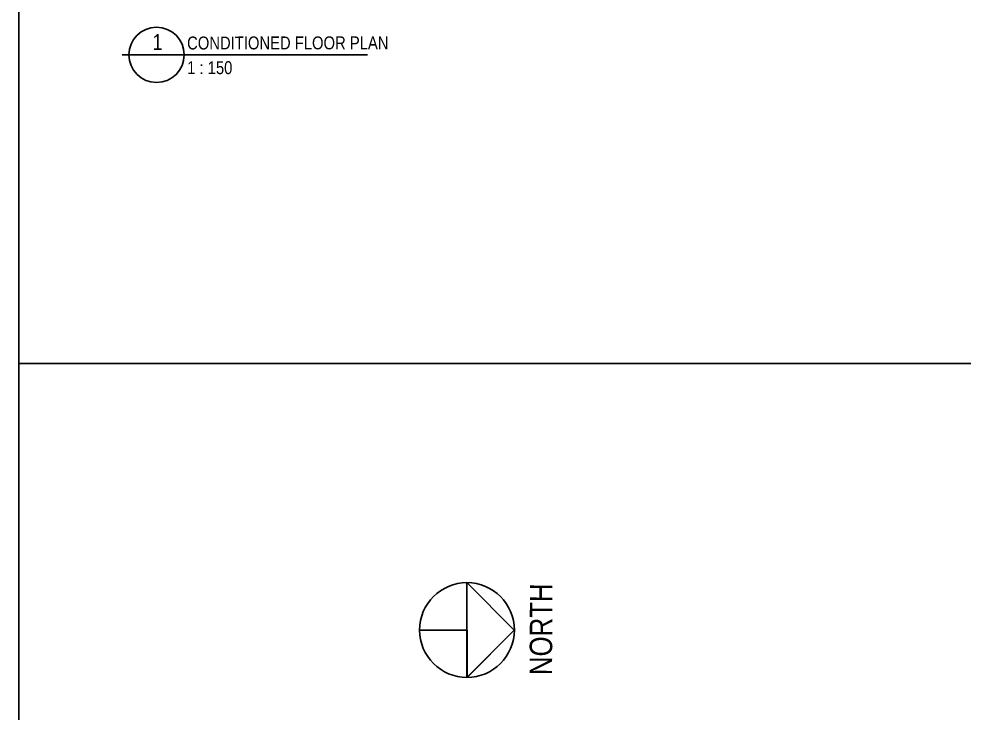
# Model space of a CAD drawing. Header units: metres. Extents: x 8 to 298, y 7 to 251.
# Drawn here: x 236.03 to 263.53, y 161.16 to 181.35 of the extents above; entities that cross this region are included whole.
import ezdxf

# ---------------------------------------------------------------- set-up
doc = ezdxf.new("R2010")
doc.units = ezdxf.units.M
doc.header["$MEASUREMENT"] = 0
doc.layers.add('NUEVO DIBUJO', color=2, linetype='Continuous')
doc.styles.get("Standard").update_dxf_attribs({"font": 'arial.ttf'})

msp = doc.modelspace()

# ---------------------------------------------------------------- linework, layer by layer
at = {"color": 0}
for p, q in [((236.0258756, 214.4002363), (236.0258756, 171.3259821)), ((297.1557088, 171.3259821), (236.0258756, 171.3259821)), ((236.0258756, 171.3259821), (297.8544523, 171.3259821)), ((249.0599525, 164.9566444), (249.0664207, 162.199489)), ((249.0599525, 164.9566444), (250.4385302, 163.5780667)), ((247.6878129, 163.5780667), (247.6878129, 163.5780667)), ((249.0664207, 162.199489), (250.4385302, 163.5780667)), ((250.4449984, 163.5780667), (250.4449984, 163.5780667))]:
    msp.add_line(p, q, dxfattribs=at)
at = {"color": 2, "linetype": 'ByBlock'}
for points in [[(249.0599525, 164.9566444), (249.0631716, 162.1994851), (250.4385302, 163.5780667), (249.0599525, 164.9566296)], [(249.0599525, 163.5780667), (247.68459, 163.5780667)]]:
    msp.add_lwpolyline(points, dxfattribs=at)
msp.add_circle((249.0631716, 163.5780667), 1.3785816, dxfattribs=at)
at = {"layer": 'NUEVO DIBUJO', "color": 2}
msp.add_line((239.0280315, 180.3085859), (246.1704601, 180.3085859), dxfattribs=at)
for points in [[(236.0258756, 214.4002363), (297.8544523, 214.4002363), (297.8544523, 171.3259821), (236.0258756, 171.3259821)], [(236.0258756, 171.3259821), (297.8544523, 171.3259821), (297.8544523, 128.2517279), (236.0258756, 128.2517279)]]:
    msp.add_lwpolyline(points, close=True, dxfattribs=at)
msp.add_circle((240.0307917, 180.3085859), 0.8041001, dxfattribs=at)

# ---------------------------------------------------------------- texts
at = {"color": 2, "linetype": 'ByBlock', "attachment_point": 1}
for s, width, gutter_width, insert, char_height, rotation in [('{\\fArial Narrow|b0|i0|c0|p34;1 }', 15.90994782, 2.3177398, (239.9147697, 180.9156509), 0.463547963, 0.05406191), ('{\\fArial Narrow|b0|i0|c0|p34;CONDITIONED FLOOR PLAN}', 12.895706027, 1.8786291, (240.9204592, 180.8416578), 0.375725824, 0.05406191), ('{\\fArial Narrow|b0|i0|c0|p34;1 : 150}', 12.895706027, 1.8786291, (240.9204592, 180.1240674), 0.375725824, 0.05406191), ('{\\fArial Narrow|b0|i0|c0|p34;NORTH}', 2.450617756, 3.274167, (250.8856768, 162.268663), 0.654833408, 89.79899697)]:
    msp.add_mtext_dynamic_manual_height_columns(s, width=width, gutter_width=gutter_width, heights=[0], dxfattribs=dict(at, insert=insert, char_height=char_height, rotation=rotation))

doc.saveas('drawing.dxf')
